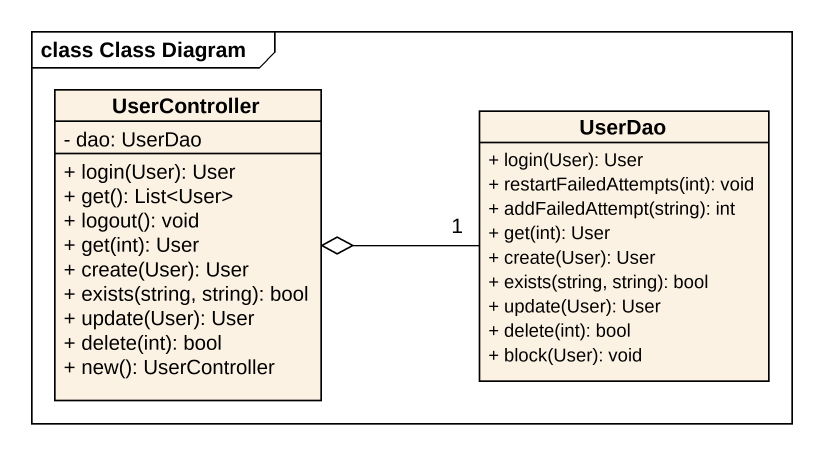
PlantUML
@startuml
mainframe class Class Diagram
hide circle
hide empty members
skinparam classAttributeIconSize 0
class UserController {
  - dao: UserDao
  + login(User): User
  + get(): List<User>
  + logout(): void
  + get(int): User
  + create(User): User
  + exists(string, string): bool
  + update(User): User
  + delete(int): bool
  + new(): UserController
}
class UserDao {
  + login(User): User
  + restartFailedAttempts(int): void
  + addFailedAttempt(string): int
  + get(int): User
  + create(User): User
  + exists(string, string): bool
  + update(User): User
  + delete(int): bool
  + block(User): void
}
UserDao "1" -left-o UserController
@enduml
